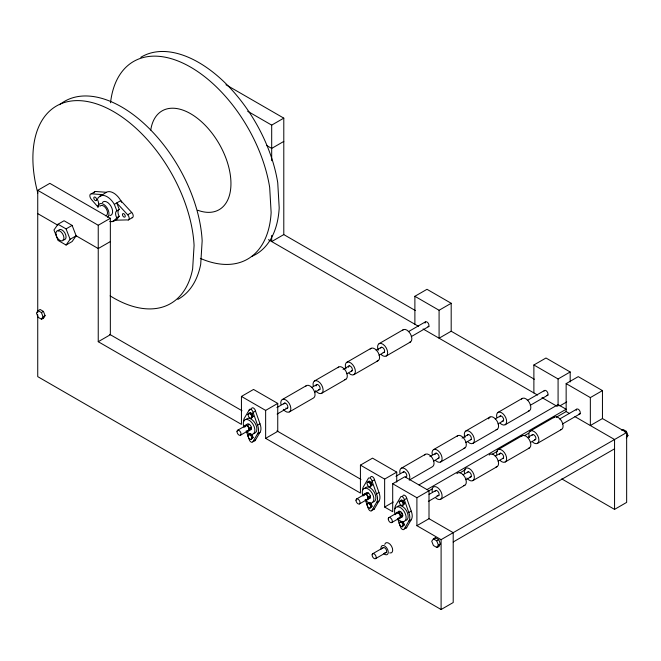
<?xml version="1.0" encoding="UTF-8"?>
<svg xmlns="http://www.w3.org/2000/svg" width="661" height="661" viewBox="0 0 661 661"><rect width="100%" height="100%" fill="white"/><g stroke="black" fill="none" stroke-linecap="round" stroke-linejoin="round"><path stroke-width="0.99" d="M439.078 545.201L439.069 545.804A2.851 1.644 60 0 1 437.301 546.754M43.783 317.255L43.783 317.354A2.851 1.644 60 0 1 41.676 318.362M245.033 426.923C246.074 422.396 251.783 430.46 247.578 430.633M243.628 421.445A10.551 6.089 60 0 1 244.628 417.719L249.139 410.06A2.851 1.644 60 0 1 251.089 409.456A2.851 1.644 60 0 1 253.039 412.307L257.55 425.18A10.551 6.089 60 0 1 257.55 433.798L253.039 441.457A2.851 1.644 60 0 1 251.354 442.192A2.851 1.644 60 0 1 249.337 439.887L246.305 431.17M251.544 408.787L251.56 408.655A2.851 1.644 60 0 1 253.51 408.06A2.851 1.644 60 0 1 255.452 410.911L259.971 423.784A10.551 6.089 60 0 1 259.971 432.401L255.452 440.061A2.851 1.644 60 0 1 254.031 440.887M364.029 495.618C364.922 491.462 370.367 498.105 367.053 499.385M370.54 477.482L370.557 477.358A2.851 1.644 60 0 1 372.498 476.755A2.851 1.644 60 0 1 374.448 479.605L378.96 492.478A10.551 6.089 60 0 1 378.96 501.096L374.448 508.755L372.027 510.16A2.851 1.644 60 0 1 370.342 510.887A2.851 1.644 60 0 1 368.334 508.582L365.302 499.873M398.839 517.968C402.607 517.902 398.31 510.457 396.369 513.688M402.805 496.114L402.822 495.99A2.851 1.644 60 0 1 404.772 495.386A2.851 1.644 60 0 1 406.722 498.237L411.233 511.11A10.551 6.089 60 0 1 411.233 519.728L406.722 527.387A2.851 1.644 60 0 1 405.292 528.213M112.205 221.617L114.626 220.22L127.061 219.915A3.528 2.041 60 0 0 129.159 218.651A3.528 2.041 60 0 0 127.689 214.784L116.741 202.935L119.261 209.363L118.6 209.983A6.271 3.619 60 0 0 118.6 215.106L119.162 216.279L116.749 217.676L114.32 220.964L112.205 221.617A14.402 8.312 60 0 1 109.751 221.377M119.162 216.279L116.741 219.568L114.626 220.22M372.027 510.16L376.547 502.492L378.96 501.096M397.575 518.505L400.607 527.214A2.851 1.644 60 0 0 402.615 529.519A2.851 1.644 60 0 0 404.301 528.792L408.812 521.124L411.233 519.728M58.003 224.236L53.971 229.978L58.003 240.373L66.075 245.033L72.123 241.538L76.155 235.803L72.123 225.401L64.059 220.749L58.003 224.236L66.075 228.896L70.107 239.29L66.075 245.033M38.098 310.653L36.438 313.008L38.098 317.28L41.412 319.189L43.428 318.024L45.08 315.669L43.428 311.405L40.114 309.488L38.098 310.653L41.412 312.562L43.064 316.834L41.412 319.189M433.401 538.88L431.74 541.235L433.401 545.507L436.706 547.415L438.73 546.25L440.383 543.896L438.73 539.624L435.417 537.715L433.401 538.88L436.706 540.789L438.367 545.061L436.706 547.415M434.31 539.285L435.417 537.715M626.298 437.962L627.95 435.607L626.298 431.336L622.984 429.427L621.637 430.204M247.892 414.53L250.164 412.464L252.18 413.695L253.138 416.298L252.081 417.669L250.866 418.363L248.85 417.132L247.892 414.53L249.106 413.827M250.866 418.363L253.138 416.298M250.8 434.046L252.147 434.864L253.105 437.466L250.833 439.54L248.817 438.301L247.858 435.698L250.131 433.633M250.833 439.54L253.105 437.466M367.946 481.861L366.888 483.232L367.846 485.835L369.863 487.066L372.135 484.992L371.176 482.39L369.16 481.158L367.946 481.861L369.962 483.092L370.92 485.695L369.863 487.066M368.103 482.53L369.16 481.158M369.796 502.74L371.143 503.566L372.093 506.169L369.83 508.235L367.813 507.004L366.855 504.401L369.127 502.335M369.83 508.235L372.093 506.169M399.161 501.864L401.425 499.79L403.441 501.021L404.4 503.624L403.342 504.996L402.128 505.698L400.112 504.467L399.161 501.864L400.368 501.162M402.128 505.698L404.4 503.624M399.128 523.033L400.186 521.661L402.202 522.892L403.152 525.495L402.095 526.867L400.079 525.635L399.128 523.033L400.335 522.33M402.07 521.372L403.408 522.198L404.367 524.801L402.095 526.867M132.093 217.717A3.528 2.041 60 0 0 133.208 215.709A3.528 2.041 60 0 0 131.721 212.454L120.773 200.614A14.402 8.312 60 0 0 106.363 192.293L98.291 197.523L97.382 199.539L98.035 200.903A6.271 3.619 60 0 1 98.035 206.025L97.481 206.546L99.092 205.612M100.712 196.127L102.331 194.623L91.383 193.805A3.826 2.214 60 0 0 89.863 195.739A3.826 2.214 60 0 0 91.383 199.424L97.911 206.885M119.261 209.363L116.179 211.38A6.271 3.619 60 0 0 116.179 216.502L116.749 217.676M252.229 416.868L252.312 416.794A2 1.157 60 0 0 252.089 414.703M371.077 485.703L371.3 485.496A2 1.157 60 0 0 371.49 484.794M37.735 190.327L49.839 183.345L110.346 218.27L110.346 334.714L98.241 341.704L98.241 225.261L37.735 190.327L37.735 312.67M91.383 193.805L95.415 191.475L106.363 192.293M66.075 228.896L72.123 225.401M99.91 196.02A14.402 8.312 60 0 1 114.32 204.332L120.773 200.614L121.583 202.291M70.107 239.29L76.155 235.803M98.241 225.261L110.346 218.27M247.668 111.255L271.688 125.119L283.792 118.137L283.792 234.581L415.422 310.579M127.689 214.784L131.721 212.454M128.474 219.898L132.506 217.568M110.346 241.562L98.241 248.553L75.519 235.432M283.792 141.421L271.688 148.411L266.449 145.379M41.412 312.562L43.428 311.405M43.064 316.834L45.08 315.669M283.792 234.581L271.688 241.562L271.688 235.423M241.439 396.435L253.535 389.445L277.744 403.417L277.744 431.36L265.639 438.35L265.639 410.407L241.439 396.435L241.439 424.379L98.241 341.704M414.885 324.237L414.885 296.293L426.989 289.303L451.19 303.275L451.19 331.227L534.352 379.24M249.123 410.184L250.734 409.25M253.047 412.447L255.468 411.051M248.957 413.158L250.973 414.389L252.18 413.695M282.239 399.575L306.448 385.594M314.512 380.943L338.713 366.971M346.777 362.311L370.986 348.339M379.05 343.679L403.251 329.707M265.639 410.407L277.744 403.417M414.885 296.293L439.086 310.265L451.19 303.275M237.588 430.294L245.636 425.643M276.926 407.581L284.974 402.937M311.794 387.445L317.164 384.355M343.092 369.383L349.347 365.773M376.167 350.28L381.529 347.19M408.349 331.698L425.337 321.89M247.057 425.758L249.47 424.362M248.999 428.609L251.42 427.213M249.073 429.253L251.494 427.849M248.999 429.815L251.42 428.419M257.55 425.18L259.971 423.784M240.439 435.227L250.899 429.154M277.099 414.067L287.824 407.87M314.653 392.386L320.015 389.288M346.835 373.804L352.197 370.705M379.017 355.221L384.388 352.131M411.208 336.639L429.088 326.319M247.858 435.698L249.073 435.004M289.369 411.919L313.578 397.947A7.131 4.115 60 0 0 313.083 388.924A7.131 4.115 60 0 0 305.646 386.338M321.643 393.295L345.843 379.315M353.908 374.663L378.117 360.691M386.181 356.031L410.382 342.059M248.924 434.335L250.94 435.566L252.147 434.864M257.55 433.798L259.971 432.401M253.039 441.457L255.452 440.061M451.19 331.227L439.086 338.209L439.086 310.265M265.639 438.35L360.427 493.081L360.427 465.129L372.531 458.147L396.732 472.119L396.732 482.1M533.881 392.94L533.881 364.988L545.978 358.006L570.179 371.978L570.179 381.959M376.547 502.492A10.551 6.089 60 0 0 376.547 493.874L372.044 481.15L374.465 479.754M369.962 483.092L371.176 482.39M370.92 485.695L372.135 484.992M401.235 468.269L425.436 454.297M433.509 449.637L457.709 435.665M465.774 431.013L489.975 417.033M498.047 412.381L522.248 398.409M360.427 465.129L384.636 479.101L396.732 472.119M533.881 364.988L558.082 378.968L570.179 371.978M356.585 498.989L365.525 493.825M395.922 476.275L403.97 471.632M429.898 456.66L436.153 453.049M462.08 438.078L468.343 434.467M495.163 418.983L500.526 415.885M527.346 400.401L544.333 390.593M366.045 494.453L368.466 493.056M367.995 497.303L370.416 495.907M368.061 497.948L370.482 496.551M392.7 483.761L404.805 476.779L429.006 490.751L429.006 518.695L416.901 525.685L416.901 497.733L392.7 483.761L392.7 511.705L384.636 507.053L384.636 479.101M556.339 417.231L566.147 411.572L566.147 383.62L578.251 376.638L602.452 390.61L602.452 418.553L626.653 432.525L626.653 502.393L614.556 509.383L561.784 478.911M367.995 498.51L370.416 497.113M376.547 493.874L378.96 492.478M359.435 503.93L369.896 497.857M433.641 461.089L439.003 457.99M465.831 442.506L471.194 439.408M498.014 423.924L503.376 420.826M530.196 405.342L548.076 395.022M366.855 504.401L368.061 503.707M409.233 480.126L432.567 466.649A7.131 4.115 60 0 0 432.071 457.627A7.131 4.115 60 0 0 424.635 455.041M440.639 461.989L464.84 448.018M472.904 443.357L497.105 429.386M505.178 424.726L529.378 410.754M367.913 503.029L369.929 504.26L371.143 503.566M419.016 484.868L558.082 404.582L566.147 409.242L427.089 489.528M384.636 507.053L393.278 502.063M559.809 405.912L566.725 401.921M408.812 521.124A10.551 6.089 60 0 0 408.812 512.506L404.317 499.782L406.738 498.386M400.219 500.493L402.235 501.724L403.441 501.021M498.047 449.637L522.248 435.665M530.312 431.013L554.513 417.041M416.901 497.733L432.434 488.768M460.073 472.813L465.418 469.723M492.164 454.289L497.51 451.199M524.256 435.756L528.709 433.186M566.147 383.62L590.347 397.591L602.452 390.61M388.85 517.621L396.897 512.977M429.088 494.395L436.235 490.264M463.064 474.78L468.426 471.681M495.246 456.197L500.608 453.099M527.428 437.615L532.799 434.517M559.619 419.033L576.607 409.225M397.798 512.862L400.219 511.465M398.319 513.085L400.74 511.688M399.74 514.597L402.161 513.192M400.269 515.935L402.681 514.539M400.335 516.58L402.756 515.183M400.269 517.142L402.681 515.745M408.812 512.506L411.233 511.11M391.709 522.562L399.756 517.918M428.361 501.402L439.094 495.205M465.914 479.721L471.276 476.622M498.097 461.138L503.459 458.04M530.287 442.556L535.65 439.458M562.47 423.974L580.35 413.646M440.639 499.253L464.84 485.281M472.904 480.621L497.105 466.649M505.178 461.989L529.378 448.018M537.443 443.357L561.643 429.386M402.202 522.892L403.408 522.198M403.152 525.495L404.367 524.801M404.301 528.792L406.722 527.387M602.452 418.553L590.347 425.544L590.347 397.591M372.564 553.819L383.058 547.771M375.721 558.553L386.214 552.505M436.706 540.789L438.73 539.624M624.951 432.112L626.298 431.336M416.901 525.685L441.102 539.657L626.653 432.525M438.367 545.061L440.383 543.896M626.603 436.384L627.95 435.607M453.206 541.987L614.556 448.827M37.735 314.727L37.735 376.638L441.102 609.516L453.206 602.535L453.206 532.667L428.559 518.439M369.317 482.175L369.375 482.158A2 1.157 60 0 1 369.714 482.191M225.955 84.74L283.792 118.137M268.407 239.67L418.603 326.385M423.081 328.971L537.517 395.038M541.987 397.616L557.19 406.391M566.147 411.572L569.658 413.596M574.921 416.628L614.556 439.515L614.556 509.383M37.735 213.619L57.838 225.219M109.743 334.367L241.976 410.712M276.926 430.898L360.972 479.415M403.499 523.297L403.35 522.991A2 1.157 60 0 0 402.351 521.934M371.077 504.36L371.3 504.822A2 1.157 60 0 1 371.077 506.665M252.089 435.657L252.312 436.128A2 1.157 60 0 1 252.089 437.962M114.32 204.332L116.84 210.76M402.235 501.724L403.193 504.326M369.929 504.26L370.887 506.863M250.973 414.389L251.924 416.992M250.94 435.566L251.891 438.169M404.317 499.782L404.301 499.633A2.851 1.644 60 0 0 402.351 496.783A2.851 1.644 60 0 0 400.401 497.386L395.889 505.045A10.551 6.089 60 0 0 394.89 508.78M372.044 481.15L372.027 481.001A2.851 1.644 60 0 0 370.077 478.151A2.851 1.644 60 0 0 368.136 478.754L363.616 486.413A10.551 6.089 60 0 0 362.616 490.148M558.082 378.968L558.082 405.912M441.102 539.657L441.102 609.516M271.688 125.119L271.688 160.697M58.143 231.185A5.701 3.297 60 0 1 64.894 232.986A5.701 3.297 60 0 1 63.084 239.736M59.655 104.702A114.089 65.869 60 0 1 146.734 126.069A114.089 65.869 60 0 1 202.159 240.827L200.704 264.251A114.089 65.869 60 0 1 177.834 299.392M110.131 295.855A114.089 65.869 60 0 0 192.64 268.911L194.086 245.487A114.089 65.869 60 0 0 97.01 104.033A114.089 65.869 60 0 0 37.826 193.119M93.945 192.863A3.826 2.214 60 0 1 94.085 192.384M94.308 191.996A3.826 2.214 60 0 1 95.415 191.475M102.356 202.572A7.775 4.487 60 0 1 111.007 206.249A7.775 4.487 60 0 1 109.866 215.577M97.985 207.414A7.775 4.487 60 0 1 105.586 205.935A7.775 4.487 60 0 1 107.371 217.329M99.993 206.24A5.701 3.297 60 0 1 106.338 208.942A5.701 3.297 60 0 1 105.504 215.792M200.308 258.36A114.089 65.869 60 0 0 271.134 212.536L269.68 187.443A114.089 65.869 60 0 0 187.435 65.373A114.089 65.869 60 0 0 110.527 102.794M140.793 57.325A114.089 65.869 60 0 1 221.394 79.353A114.089 65.869 60 0 1 277.744 182.783L279.198 207.885A114.089 65.869 60 0 1 252.081 256.286M150.758 130.077A57.044 32.934 60 0 1 192.401 114.791A57.044 32.934 60 0 1 230.863 180.428A57.044 32.934 60 0 1 197.73 210.239M251.453 434.872A2 1.157 60 0 1 251.791 435.235M249.899 413.546A2 1.157 60 0 1 251.122 413.431M251.486 413.703A2 1.157 60 0 1 251.824 414.059M252.122 414.488A2 1.157 60 0 1 252.122 416.794M369.119 482.034A2 1.157 60 0 1 370.119 482.133M370.482 482.398A2 1.157 60 0 1 370.821 482.761M371.11 483.183A2 1.157 60 0 1 371.482 484.125M371.482 484.976A2 1.157 60 0 1 371.11 485.488M370.449 503.575A2 1.157 60 0 1 370.788 503.93M403.574 523.454A2 1.157 60 0 1 403.574 525.09M401.384 500.666A2 1.157 60 0 1 402.384 500.765M402.747 501.03A2 1.157 60 0 1 403.094 501.393M403.607 502.286A2 1.157 60 0 1 403.607 503.913M489.173 455.041A7.131 4.115 60 0 1 497.105 458.412A7.131 4.115 60 0 1 496.064 466.972M464.468 473.144A7.131 4.115 60 0 1 469.343 468.624A7.131 4.115 60 0 1 474.21 478.762A7.131 4.115 60 0 1 466.823 478.035M467.393 472.722A2.851 1.644 60 0 1 470.764 473.623A2.851 1.644 60 0 1 469.864 476.994M521.446 436.409A7.131 4.115 60 0 1 529.378 439.788A7.131 4.115 60 0 1 528.329 448.34M496.742 454.512A7.131 4.115 60 0 1 501.17 449.761A7.131 4.115 60 0 1 506.632 459.221A7.131 4.115 60 0 1 500.303 460.684M499.592 454.652A2.851 1.644 60 0 1 502.616 454.38A2.851 1.644 60 0 1 502.616 458.412M553.711 417.777A7.131 4.115 60 0 1 561.643 421.156A7.131 4.115 60 0 1 560.602 429.708M529.511 437.574A7.131 4.115 60 0 1 532.576 430.807A7.131 4.115 60 0 1 538.922 440.094A7.131 4.115 60 0 1 532.576 442.052M531.931 435.459A2.851 1.644 60 0 1 535.303 436.359A2.851 1.644 60 0 1 534.402 439.739M456.908 473.673A7.131 4.115 60 0 1 464.84 477.044A7.131 4.115 60 0 1 463.791 485.604M432.203 491.776A7.131 4.115 60 0 1 436.632 487.025A7.131 4.115 60 0 1 442.093 496.485A7.131 4.115 60 0 1 435.764 497.948M435.12 491.346A2.851 1.644 60 0 1 437.417 490.983A2.851 1.644 60 0 1 439.078 494.445A2.851 1.644 60 0 1 437.07 495.403M246.735 424.849A3.421 1.975 60 0 1 250.783 425.932A3.421 1.975 60 0 1 249.693 429.981M246.057 419.495A8.221 4.743 60 0 1 255.196 423.387A8.221 4.743 60 0 1 253.989 433.244M251.453 413.91A2 1.157 60 0 1 251.791 414.273M244.636 426.684A3.421 1.975 60 0 1 247.057 425.287A3.421 1.975 60 0 1 249.47 429.485A3.421 1.975 60 0 1 247.057 430.881M244.041 427.37A8.221 4.743 60 0 1 248.065 419.727A8.221 4.743 60 0 1 254.791 431.393A8.221 4.743 60 0 1 246.165 431.055M374.448 508.755A2.851 1.644 60 0 1 372.498 509.358M365.723 493.544A3.421 1.975 60 0 1 369.54 494.254A3.421 1.975 60 0 1 369.276 498.741M365.046 488.198A8.221 4.743 60 0 1 374.192 492.081A8.221 4.743 60 0 1 372.986 501.947M370.449 482.613A2 1.157 60 0 1 370.788 482.968M371.077 483.398A2 1.157 60 0 1 371.441 484.339M363.624 495.386A3.421 1.975 60 0 1 366.045 493.99A3.421 1.975 60 0 1 368.466 498.179A3.421 1.975 60 0 1 366.045 499.576M363.029 496.072A8.221 4.743 60 0 1 367.053 488.429A8.221 4.743 60 0 1 373.787 500.088A8.221 4.743 60 0 1 365.161 499.757M397.996 512.176A3.421 1.975 60 0 1 402.045 513.267A3.421 1.975 60 0 1 400.963 517.315M397.319 506.83A8.221 4.743 60 0 1 406.457 510.713A8.221 4.743 60 0 1 405.259 520.579M403.574 502.5A2 1.157 60 0 1 403.574 504.128M395.898 514.018A3.421 1.975 60 0 1 398.319 512.622A3.421 1.975 60 0 1 400.74 516.811A3.421 1.975 60 0 1 398.319 518.207M395.303 514.704A8.221 4.743 60 0 1 399.327 507.061A8.221 4.743 60 0 1 406.052 518.72A8.221 4.743 60 0 1 397.426 518.381M381.124 549.192A5.131 2.966 60 0 1 384.314 545.779A5.131 2.966 60 0 1 388.247 552.588A5.131 2.966 60 0 1 383.694 553.637M382.785 548.134A2.859 1.653 60 0 1 386.264 549.688A2.859 1.653 60 0 1 384.859 552.579M456.908 436.409A7.131 4.115 60 0 1 464.84 439.78A7.131 4.115 60 0 1 463.791 448.34M432.203 454.512A7.131 4.115 60 0 1 436.632 449.761A7.131 4.115 60 0 1 442.093 459.221A7.131 4.115 60 0 1 435.764 460.684M435.054 454.652A2.851 1.644 60 0 1 438.078 454.38A2.851 1.644 60 0 1 438.078 458.412M488.669 418.892A7.131 4.115 60 0 1 496.609 420.363A7.131 4.115 60 0 1 496.064 429.708M464.972 437.574A7.131 4.115 60 0 1 468.038 430.807A7.131 4.115 60 0 1 474.383 440.094A7.131 4.115 60 0 1 468.038 442.052M467.393 435.459A2.851 1.644 60 0 1 470.566 436.045A2.851 1.644 60 0 1 470.351 439.78M521.446 399.153A7.131 4.115 60 0 1 529.378 402.524A7.131 4.115 60 0 1 528.329 411.076M496.742 417.248A7.131 4.115 60 0 1 501.17 412.497A7.131 4.115 60 0 1 506.632 421.958A7.131 4.115 60 0 1 500.303 423.428M499.658 416.827A2.851 1.644 60 0 1 503.038 417.727A2.851 1.644 60 0 1 502.129 421.107M399.93 473.144A7.131 4.115 60 0 1 404.805 468.624A7.131 4.115 60 0 1 409.671 478.762M403.053 472.276A2.851 1.644 60 0 1 406.399 473.954A2.851 1.644 60 0 1 405.325 476.994M337.911 367.714A7.131 4.115 60 0 1 345.843 371.085A7.131 4.115 60 0 1 344.802 379.637M313.207 385.809A7.131 4.115 60 0 1 318.073 381.298A7.131 4.115 60 0 1 322.948 391.436A7.131 4.115 60 0 1 315.553 390.701M316.057 385.95A2.851 1.644 60 0 1 317.9 384.694A2.851 1.644 60 0 1 320.064 387.858A2.851 1.644 60 0 1 318.602 389.668M370.185 349.082A7.131 4.115 60 0 1 378.117 352.453A7.131 4.115 60 0 1 377.067 361.013M345.976 368.879A7.131 4.115 60 0 1 349.041 362.104A7.131 4.115 60 0 1 355.387 371.399A7.131 4.115 60 0 1 349.041 373.358M348.33 367.318A2.851 1.644 60 0 1 351.355 367.053A2.851 1.644 60 0 1 351.355 371.085M402.45 330.45A7.131 4.115 60 0 1 410.382 333.822A7.131 4.115 60 0 1 409.341 342.381M378.249 350.247A7.131 4.115 60 0 1 381.314 343.48A7.131 4.115 60 0 1 387.66 352.767A7.131 4.115 60 0 1 381.314 354.726M380.67 348.124A2.851 1.644 60 0 1 384.041 349.033A2.851 1.644 60 0 1 383.14 352.404M280.933 404.441A7.131 4.115 60 0 1 285.808 399.922A7.131 4.115 60 0 1 290.675 410.068A7.131 4.115 60 0 1 283.288 409.333M283.858 404.02A2.851 1.644 60 0 1 286.155 403.656A2.851 1.644 60 0 1 287.816 407.11A2.851 1.644 60 0 1 285.808 408.077M576.235 410.407A2.851 1.644 60 0 1 578.078 409.151A2.851 1.644 60 0 1 580.234 412.307A2.851 1.644 60 0 1 578.772 414.117M544.053 391.13A2.859 1.644 60 0 1 547.267 391.89A2.859 1.644 60 0 1 546.92 395.542M425.04 323.113A2.751 1.595 60 0 1 427.964 322.849A2.751 1.595 60 0 1 427.964 326.749M384.768 544.35A5.701 3.297 60 0 1 391.519 546.16A5.701 3.297 60 0 1 389.709 552.91M372.151 554.686L372.135 555.29A2.859 1.653 60 0 0 375.2 558.785A2.859 1.653 60 0 0 375.266 554.893A2.859 1.653 60 0 0 372.151 554.686M96.613 199.853L96.613 199.424A2 1.157 60 0 0 95.217 197.201A2 1.157 60 0 0 93.812 197.804L93.812 198.234A2 1.157 60 0 0 95.217 200.457A2 1.157 60 0 0 96.613 199.853M122.442 214.552A2 1.157 60 0 0 124.557 217.18A2 1.157 60 0 0 124.557 214.362A2 1.157 60 0 0 122.442 214.552M388.263 518.926A2.851 1.644 60 0 0 391.287 522.694A2.851 1.644 60 0 0 391.287 518.654A2.851 1.644 60 0 0 388.263 518.926M355.99 500.294A2.851 1.644 60 0 0 359.022 504.062A2.851 1.644 60 0 0 359.022 500.022A2.851 1.644 60 0 0 355.99 500.294M237.002 431.6A2.851 1.644 60 0 0 240.026 435.359A2.851 1.644 60 0 0 240.026 431.327A2.851 1.644 60 0 0 237.002 431.6M56.003 234.572A5.701 3.297 60 0 0 62.704 240.72A5.701 3.297 60 0 0 61.06 231.928A5.701 3.297 60 0 0 56.003 234.572"/></g></svg>
